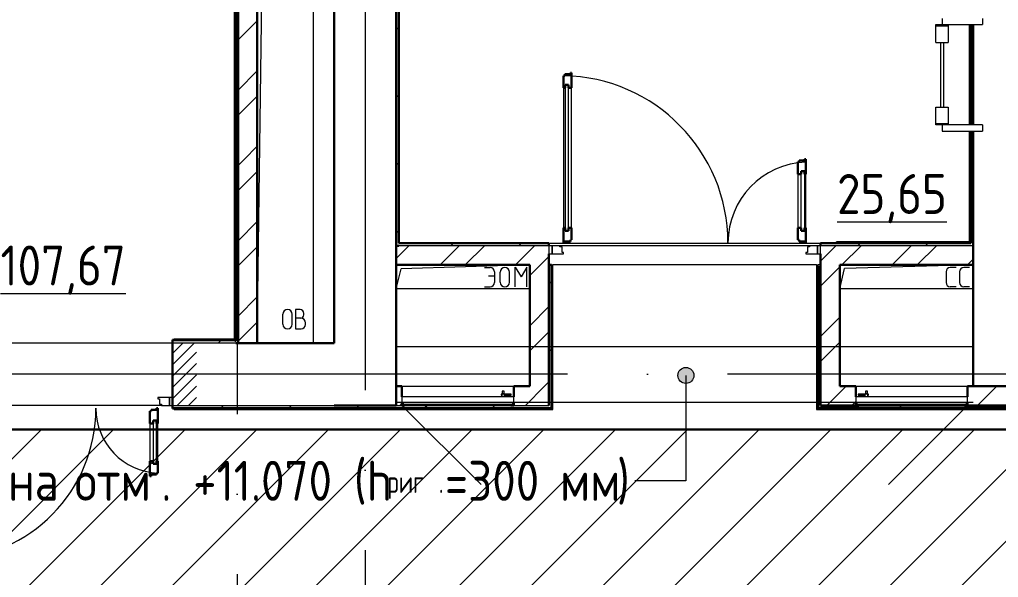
# Model space of a CAD drawing. Header units: millimetres. Extents: x -259809 to 472825, y -397243 to 31861.
# Drawn here: x 285609 to 291734, y -363124 to -359632 of the extents above; entities that cross this region are included whole.
import ezdxf

# ---------------------------------------------------------------- set-up
doc = ezdxf.new("R2010")
doc.units = ezdxf.units.MM
for name, pattern in [('ADSK_Линия сетки', [25, 20, -2.5, 0, -2.5]), ('ADSK_Сверху', [450, 300, -150]), ('ADSK_Штриховая_ш2 п1_5', [4.5, 3, -1.5])]:
    doc.linetypes.add(name, pattern=pattern)
for name, color, linetype, lineweight in [('Аннотация', 252, 'Continuous', 18), ('Двери', 252, 'Continuous', 9), ('Линии', 7, 'Continuous', 9), ('лс', 5, 'Continuous', 30), ('Марки помещений', 252, 'Continuous', 20), ('Оборудование', 8, 'Continuous', 18), ('Ограждение', 252, 'Continuous', 9), ('Оси', 252, 'Continuous', 9), ('Перекрытие', 252, 'Continuous', 18), ('Стены внутренние', 252, 'Continuous', 18), ('Стены наружные', 252, 'Continuous', 18), ('Стены штриховка', 7, 'Continuous', 9)]:
    doc.layers.add(name, color=color, linetype=linetype, lineweight=lineweight)
doc.layers.add('Двери открывание', color=7, linetype='Continuous', lineweight=9, true_color=0xc0c0c0)
doc.styles.add('GOST Common_2', font='', dxfattribs={"width": 0.9, "height": 250})
doc.styles.add('GOST Common_3', font='', dxfattribs={"height": 3.5})
doc.styles.get('GOST Common_2').set_extended_font_data('GOST type B')
doc.styles.get('GOST Common_3').set_extended_font_data('GOST 2.304 type A')

# ---------------------------------------------------------------- blocks, each defined once
blk = doc.blocks.new('3 этаж')
at = {"layer": 'Аннотация', "lineweight": 9, "true_color": 0x636466}
h = blk.add_hatch(color=251, dxfattribs=at)
edge = h.paths.add_edge_path()
edge.add_arc((289778.2, -9170.2), 50, 0, 360)
at = {"color": 251, "lineweight": 18, "true_color": 0x636466}
for p, q in [((287446.4, -3298.4), (287446.4, -8968.4)), ((287096.4, -8968.4), (287170.8, -3365.7)), ((287966.4, -8628.4), (287996, -8503.4)), ((288801.4, -8478.4), (287996, -8503.4)), ((288517.4, -8495.7), (288553.9, -8495.7)), ((288710.4, -8493.1), (288746.9, -8553.1)), ((288710.4, -8615.7), (288710.4, -8493.1)), ((288783.4, -8493.1), (288746.9, -8553.1)), ((288783.4, -8615.7), (288783.4, -8493.1)), ((290741.4, -8628.4), (290770.3, -8501.3)), ((291576.4, -8478.4), (290770.3, -8501.3)), ((291468.9, -8495.7), (291432.4, -8495.7)), ((291553.9, -8495.7), (291517.4, -8495.7)), ((288543.4, -8547.9), (288580, -8547.9)), ((288580, -8521.8), (288580, -8589.6)), ((288616.5, -8587), (288616.5, -8524.4)), ((288673.9, -8587), (288673.9, -8524.4)), ((291406.3, -8521.8), (291406.3, -8589.6)), ((291491.3, -8521.8), (291491.3, -8589.6)), ((288801.4, -8628.4), (287966.4, -8628.4)), ((288517.4, -8615.7), (288553.9, -8615.7)), ((291576.4, -8628.4), (290741.4, -8628.4)), ((291468.9, -8615.7), (291432.4, -8615.7)), ((291553.9, -8615.7), (291517.4, -8615.7)), ((287364.6, -8758.6), (287334.6, -8758.6)), ((287334.6, -8758.6), (287334.6, -8878.6)), ((287257, -8849.9), (287257, -8787.3)), ((287314.4, -8849.9), (287314.4, -8787.3)), ((287367.9, -8812), (287334.6, -8812)), ((287387.9, -8792), (287387.9, -8782)), ((287334.6, -8878.6), (287371.2, -8878.6)), ((287397.9, -8852), (287397.9, -8842))]:
    blk.add_line(p, q, dxfattribs=at)
for centre, radius, start, end in [((288553.9, -8521.8), 26.1, 0, 90), ((288645.2, -8524.4), 28.7, 0, 180), ((291432.4, -8521.8), 26.1, 90, 180), ((291517.4, -8521.8), 26.1, 90, 180), ((288553.9, -8589.6), 26.1, 270, 0), ((288645.2, -8587), 28.7, 180, 0), ((291432.4, -8589.6), 26.1, 180, 270), ((291517.4, -8589.6), 26.1, 180, 270), ((287285.7, -8787.3), 28.7, 0, 180), ((287364.6, -8782), 23.3, 0, 90), ((287367.9, -8792), 20, 270, 0), ((287367.9, -8842), 30, 0, 90), ((287285.7, -8849.9), 28.7, 180, 0), ((287371.2, -8852), 26.7, 270, 0)]:
    blk.add_arc(centre, radius, start, end, dxfattribs=at)
at = {"layer": 'Аннотация', "color": 251, "lineweight": 9, "true_color": 0x636466}
for p, q in [((289778.2, -9170.2), (289778.2, -9830.1)), ((289465.4, -9830.1), (289459.1, -9830.1)), ((289778.2, -9830.1), (289465.4, -9830.1))]:
    blk.add_line(p, q, dxfattribs=at)
blk.add_circle((289778.2, -9170.2), 50, dxfattribs=at)
at = {"layer": 'Двери', "color": 251, "lineweight": 30, "true_color": 0x636466}
for p, q in [((289055.4, -7285.4), (289021.4, -7285.4)), ((289021.4, -7285.4), (289021.4, -7294.4)), ((289063.4, -7276.4), (289055.4, -7276.4)), ((289055.4, -7276.4), (289055.4, -7285.4)), ((289063.4, -7370.4), (289063.4, -7276.4)), ((289021.4, -7294.4), (289013.4, -7294.4)), ((289013.4, -7294.4), (289013.4, -7370.4)), ((289022.4, -7370.4), (289013.4, -7370.4)), ((289022.4, -7352.4), (289022.4, -7370.4)), ((289043.4, -7352.4), (289022.4, -7352.4)), ((289043.4, -7370.4), (289043.4, -7352.4)), ((289063.4, -7370.4), (289043.4, -7370.4)), ((290487.4, -7834.4), (290479.4, -7834.4)), ((290479.4, -7834.4), (290479.4, -7910.4)), ((290521.4, -7825.4), (290487.4, -7825.4)), ((290487.4, -7825.4), (290487.4, -7834.4)), ((290529.4, -7816.4), (290521.4, -7816.4)), ((290521.4, -7816.4), (290521.4, -7825.4)), ((290529.4, -7910.4), (290529.4, -7816.4)), ((290499.4, -7910.4), (290499.4, -7892.4)), ((290499.4, -7892.4), (290520.4, -7892.4)), ((290520.4, -7892.4), (290520.4, -7910.4)), ((290479.4, -7910.4), (290499.4, -7910.4)), ((290520.4, -7910.4), (290529.4, -7910.4)), ((289013.4, -8246.4), (289013.4, -8340.4)), ((289022.4, -8246.4), (289013.4, -8246.4)), ((289022.4, -8264.4), (289022.4, -8246.4)), ((289043.4, -8264.4), (289022.4, -8264.4)), ((289043.4, -8246.4), (289043.4, -8264.4)), ((289063.4, -8246.4), (289043.4, -8246.4)), ((289063.4, -8322.4), (289063.4, -8246.4)), ((290479.4, -8246.4), (290479.4, -8322.4)), ((290479.4, -8246.4), (290499.4, -8246.4)), ((290499.4, -8246.4), (290499.4, -8264.4)), ((290499.4, -8264.4), (290520.4, -8264.4)), ((290520.4, -8246.4), (290529.4, -8246.4)), ((290520.4, -8264.4), (290520.4, -8246.4)), ((290529.4, -8340.4), (290529.4, -8246.4)), ((289055.4, -8331.4), (289055.4, -8322.4)), ((289055.4, -8322.4), (289063.4, -8322.4)), ((290479.4, -8322.4), (290487.4, -8322.4)), ((290487.4, -8322.4), (290487.4, -8331.4)), ((289013.4, -8340.4), (289021.4, -8340.4)), ((289021.4, -8340.4), (289021.4, -8331.4)), ((289021.4, -8331.4), (289055.4, -8331.4)), ((290487.4, -8331.4), (290521.4, -8331.4)), ((290521.4, -8331.4), (290521.4, -8340.4)), ((290521.4, -8340.4), (290529.4, -8340.4)), ((286432.4, -9394.4), (286424.4, -9394.4)), ((286424.4, -9394.4), (286424.4, -9470.4)), ((286432.4, -9385.4), (286432.4, -9394.4)), ((286466.4, -9385.4), (286432.4, -9385.4)), ((286474.4, -9376.4), (286466.4, -9376.4)), ((286466.4, -9376.4), (286466.4, -9385.4)), ((286474.4, -9470.4), (286474.4, -9376.4)), ((286424.4, -9470.4), (286444.4, -9470.4)), ((286444.4, -9470.4), (286444.4, -9452.4)), ((286444.4, -9452.4), (286465.4, -9452.4)), ((286465.4, -9452.4), (286465.4, -9470.4)), ((286465.4, -9470.4), (286474.4, -9470.4)), ((286424.4, -9706.4), (286424.4, -9800.4)), ((286424.4, -9706.4), (286444.4, -9706.4)), ((286444.4, -9706.4), (286444.4, -9724.4)), ((286444.4, -9724.4), (286465.4, -9724.4)), ((286465.4, -9706.4), (286474.4, -9706.4)), ((286465.4, -9724.4), (286465.4, -9706.4)), ((286474.4, -9782.4), (286474.4, -9706.4)), ((286432.4, -9800.4), (286432.4, -9791.4)), ((286432.4, -9791.4), (286466.4, -9791.4)), ((286466.4, -9791.4), (286466.4, -9782.4)), ((286466.4, -9782.4), (286474.4, -9782.4)), ((286424.4, -9800.4), (286432.4, -9800.4))]:
    blk.add_line(p, q, dxfattribs=at)
at = {"layer": 'Двери', "color": 251, "true_color": 0x636466}
for p, q in [((289013.4, -7370.4), (289013.4, -8246.4)), ((289022.4, -7352.4), (289022.4, -8264.4)), ((289043.4, -7352.4), (289022.4, -7352.4)), ((289043.4, -8264.4), (289043.4, -7352.4)), ((289063.4, -8246.4), (289063.4, -7370.4)), ((290499.4, -8264.4), (290499.4, -7892.4)), ((290499.4, -7892.4), (290520.4, -7892.4)), ((290520.4, -7892.4), (290520.4, -8264.4)), ((290479.4, -7910.4), (290479.4, -8246.4)), ((290529.4, -8246.4), (290529.4, -7910.4)), ((289022.4, -8264.4), (289043.4, -8264.4)), ((290520.4, -8264.4), (290499.4, -8264.4)), ((288921.4, -8358.4), (288921.4, -8408.4)), ((288941.4, -8358.4), (288921.4, -8358.4)), ((288941.4, -8408.4), (288941.4, -8358.4)), ((288990.4, -8358.4), (288941.4, -8358.4)), ((288941.4, -8358.4), (288941.4, -8408.4)), ((288990.4, -8366.4), (288990.4, -8358.4)), ((289004.4, -8366.4), (288990.4, -8366.4)), ((289004.4, -8400.4), (289004.4, -8366.4)), ((290552.4, -8366.4), (290538.4, -8366.4)), ((290538.4, -8366.4), (290538.4, -8400.4)), ((290552.4, -8358.4), (290552.4, -8366.4)), ((290601.4, -8358.4), (290552.4, -8358.4)), ((290621.4, -8358.4), (290601.4, -8358.4)), ((290601.4, -8358.4), (290601.4, -8408.4)), ((290601.4, -8408.4), (290601.4, -8358.4)), ((290621.4, -8408.4), (290621.4, -8358.4)), ((288921.4, -8408.4), (288941.4, -8408.4)), ((288941.4, -8408.4), (289013.4, -8408.4)), ((289013.4, -8400.4), (289004.4, -8400.4)), ((289013.4, -8408.4), (289013.4, -8400.4)), ((290538.4, -8400.4), (290529.4, -8400.4)), ((290529.4, -8400.4), (290529.4, -8408.4)), ((290529.4, -8408.4), (290601.4, -8408.4)), ((290601.4, -8408.4), (290621.4, -8408.4)), ((286546.4, -9308.4), (286474.4, -9308.4)), ((286474.4, -9308.4), (286474.4, -9316.4)), ((286566.4, -9308.4), (286546.4, -9308.4)), ((286546.4, -9308.4), (286546.4, -9358.4)), ((286546.4, -9358.4), (286546.4, -9308.4)), ((286566.4, -9358.4), (286566.4, -9308.4)), ((286474.4, -9316.4), (286483.4, -9316.4)), ((286483.4, -9316.4), (286483.4, -9350.4)), ((286483.4, -9350.4), (286497.4, -9350.4)), ((286497.4, -9350.4), (286497.4, -9358.4)), ((286497.4, -9358.4), (286546.4, -9358.4)), ((286546.4, -9358.4), (286566.4, -9358.4)), ((286424.4, -9470.4), (286424.4, -9706.4)), ((286444.4, -9452.4), (286444.4, -9724.4)), ((286465.4, -9452.4), (286444.4, -9452.4)), ((286465.4, -9724.4), (286465.4, -9452.4)), ((286474.4, -9706.4), (286474.4, -9470.4)), ((286444.4, -9724.4), (286465.4, -9724.4))]:
    blk.add_line(p, q, dxfattribs=at)
at = {"layer": 'Двери', "color": 251, "linetype": 'Continuous', "lineweight": 18, "true_color": 0x636466}
for p, q in [((286702, -8968.4), (286566.4, -9104.1)), ((286631.3, -8968.4), (286566.4, -9033.4)), ((286716.4, -9024.8), (286566.4, -9174.8)), ((286716.4, -9095.6), (286566.4, -9245.6)), ((286716.4, -9166.3), (286566.4, -9316.3)), ((286716.4, -9237), (286594.9, -9358.4)), ((286716.4, -9307.7), (286665.6, -9358.4))]:
    blk.add_line(p, q, dxfattribs=at)
at = {"layer": 'Двери', "color": 251, "linetype": 'ADSK_Штриховая_ш2 п1_5', "true_color": 0x636466}
for p, q in [((286716.4, -8968.4), (286566.4, -8968.4)), ((286566.4, -8968.4), (286566.4, -9358.4)), ((286566.4, -9358.4), (286716.4, -9358.4))]:
    blk.add_line(p, q, dxfattribs=at)
at = {"layer": 'Двери открывание', "color": 251, "true_color": 0x636466}
for centre, radius, start, end in [((288995.4, -8340.4), 1046, 0, 89.01398), ((290547.4, -8340.4), 506, 92.03862, 180), ((285140.4, -9376.4), 946, 271.09026, 0), ((286492.4, -9376.4), 406, 180, 267.45896)]:
    blk.add_arc(centre, radius, start, end, dxfattribs=at)
at = {"layer": 'Линии', "color": 251, "linetype": 'ADSK_Сверху', "ltscale": 200, "true_color": 0x636466}
for p, q in [((287966.4, -8988.4), (291576.4, -8988.4)), ((287966.4, -9338.4), (291576.4, -9338.4))]:
    blk.add_line(p, q, dxfattribs=at)
at = {"layer": 'Оборудование', "color": 251, "true_color": 0x636466}
for p, q in [((291343.3, -6984.3), (291343.3, -6974.3)), ((291343.3, -6974.3), (291419.5, -6974.3)), ((291381.4, -6936.2), (291381.4, -6974.3)), ((291419.5, -6974.3), (291634.1, -6974.3)), ((291419.5, -6974.3), (291419.5, -6984.3)), ((291634.1, -6936.2), (291634.1, -6974.3)), ((291343.3, -7085.9), (291343.3, -6984.3)), ((291419.5, -6984.3), (291343.3, -6984.3)), ((291419.5, -6984.3), (291419.5, -7085.9)), ((291343.3, -7085.9), (291419.5, -7085.9)), ((291371.4, -7085.9), (291371.4, -7490.9)), ((291391.4, -7490.9), (291391.4, -7085.9)), ((291343.3, -7592.5), (291343.3, -7490.9)), ((291343.3, -7490.9), (291419.5, -7490.9)), ((291419.5, -7490.9), (291419.5, -7592.5)), ((291343.3, -7602.5), (291343.3, -7592.5)), ((291343.3, -7592.5), (291419.5, -7592.5)), ((291419.5, -7592.5), (291419.5, -7602.5)), ((291419.5, -7602.5), (291343.3, -7602.5)), ((291381.4, -7602.5), (291381.4, -7640.6)), ((291381.4, -7640.6), (291634.1, -7640.6)), ((291634.1, -7602.5), (291419.5, -7602.5)), ((291634.1, -7602.5), (291634.1, -7640.6)), ((288001.4, -9303.4), (288001.4, -9339.8)), ((288701.4, -9303.4), (288001.4, -9303.4)), ((288630, -9288.1), (288621.8, -9288.1)), ((288621.8, -9288.1), (288621.8, -9293.1)), ((288621.8, -9293.1), (288630, -9293.1)), ((288625.2, -9287.5), (288625.2, -9303.4)), ((288644.5, -9287.5), (288625.2, -9287.5)), ((288628.7, -9285.6), (288626.8, -9287.5)), ((288628.7, -9268.1), (288628.7, -9285.6)), ((288641, -9268.1), (288628.7, -9268.1)), ((288641, -9285.6), (288628.7, -9285.6)), ((288685.5, -9288.1), (288639.7, -9288.1)), ((288639.7, -9293.1), (288685.5, -9293.1)), ((288641, -9285.6), (288641, -9268.1)), ((288642.9, -9287.5), (288641, -9285.6)), ((288644.5, -9303.4), (288644.5, -9287.5)), ((288685.5, -9293.1), (288685.5, -9288.1)), ((288701.4, -9339.8), (288701.4, -9303.4)), ((290841.4, -9303.4), (290841.4, -9339.8)), ((291541.4, -9303.4), (290841.4, -9303.4)), ((290857.2, -9288.1), (290857.2, -9293.1)), ((290903, -9288.1), (290857.2, -9288.1)), ((290857.2, -9293.1), (290903, -9293.1)), ((290898.2, -9287.5), (290898.2, -9303.4)), ((290917.5, -9287.5), (290898.2, -9287.5)), ((290901.7, -9285.6), (290899.8, -9287.5)), ((290901.7, -9268.1), (290901.7, -9285.6)), ((290914, -9268.1), (290901.7, -9268.1)), ((290914, -9285.6), (290901.7, -9285.6)), ((290920.9, -9288.1), (290912.7, -9288.1)), ((290912.7, -9293.1), (290920.9, -9293.1)), ((290914, -9285.6), (290914, -9268.1)), ((290915.9, -9287.5), (290914, -9285.6)), ((290917.5, -9303.4), (290917.5, -9287.5)), ((290920.9, -9293.1), (290920.9, -9288.1)), ((291541.4, -9339.8), (291541.4, -9303.4)), ((288001.4, -9358.4), (288496.3, -9853.4)), ((288002.3, -9340.7), (288700.4, -9340.7)), ((288008.4, -9340.7), (288008.4, -9350.5)), ((288009.3, -9351.4), (288693.4, -9351.4)), ((288020.4, -9353), (288020.4, -9358.4)), ((288020.4, -9358.4), (288682.4, -9358.4)), ((288682.4, -9358.4), (288682.4, -9353)), ((288694.4, -9350.5), (288694.4, -9340.7)), ((290842.3, -9340.7), (291540.4, -9340.7)), ((290848.4, -9340.7), (290848.4, -9350.5)), ((290849.3, -9351.4), (291533.4, -9351.4)), ((290860.4, -9353), (290860.4, -9358.4)), ((290860.4, -9358.4), (291522.4, -9358.4)), ((291541.4, -9358.4), (291046.4, -9853.4)), ((291522.4, -9358.4), (291522.4, -9353)), ((291534.4, -9350.5), (291534.4, -9340.7))]:
    blk.add_line(p, q, dxfattribs=at)
for points, knots in [([(288001.4, -9339.8), (288001.4, -9339.9), (288001.4, -9340.1), (288001.5, -9340.3), (288001.6, -9340.5), (288001.8, -9340.6), (288001.9, -9340.7), (288002.1, -9340.7), (288002.2, -9340.7), (288002.3, -9340.7)], [-1, -1, -1, -1, -0.833333, -0.666667, -0.5, -0.333333, -0.25, -0.166667, 0, 0, 0, 0]), ([(288008.4, -9350.5), (288008.4, -9350.6), (288008.4, -9350.7), (288008.5, -9351), (288008.6, -9351.1), (288008.7, -9351.2), (288008.8, -9351.3), (288008.9, -9351.4), (288009.1, -9351.4), (288009.2, -9351.4), (288009.3, -9351.4)], [-1, -1, -1, -1, -0.833333, -0.666667, -0.541667, -0.416667, -0.333333, -0.25, -0.166667, 0, 0, 0, 0]), ([(288018.8, -9351.4), (288019, -9351.4), (288019.2, -9351.5), (288019.4, -9351.6), (288019.6, -9351.6), (288019.8, -9351.8), (288019.9, -9351.9), (288020, -9352), (288020.2, -9352.2), (288020.2, -9352.4), (288020.3, -9352.6), (288020.4, -9352.8), (288020.4, -9353)], [-1, -1, -1, -1, -0.833333, -0.75, -0.666667, -0.583333, -0.5, -0.416667, -0.333333, -0.25, -0.166667, 0, 0, 0, 0]), ([(288682.4, -9353), (288682.4, -9352.8), (288682.4, -9352.6), (288682.5, -9352.4), (288682.6, -9352.2), (288682.7, -9352), (288682.8, -9351.9), (288683, -9351.8), (288683.1, -9351.6), (288683.3, -9351.6), (288683.6, -9351.5), (288683.8, -9351.4), (288683.9, -9351.4)], [0, 0, 0, 0, 0.166667, 0.25, 0.333333, 0.416667, 0.5, 0.583333, 0.666667, 0.75, 0.833333, 1, 1, 1, 1]), ([(288693.4, -9351.4), (288693.5, -9351.4), (288693.6, -9351.4), (288693.8, -9351.4), (288693.9, -9351.3), (288694, -9351.2), (288694.1, -9351.1), (288694.2, -9351), (288694.3, -9350.7), (288694.4, -9350.6), (288694.4, -9350.5)], [0, 0, 0, 0, 0.166667, 0.25, 0.333333, 0.416667, 0.541667, 0.666667, 0.833333, 1, 1, 1, 1]), ([(288700.4, -9340.7), (288700.5, -9340.7), (288700.6, -9340.7), (288700.8, -9340.7), (288700.9, -9340.6), (288701.1, -9340.5), (288701.2, -9340.3), (288701.3, -9340.1), (288701.4, -9339.9), (288701.4, -9339.8)], [0, 0, 0, 0, 0.166667, 0.25, 0.333333, 0.5, 0.666667, 0.833333, 1, 1, 1, 1]), ([(290841.4, -9339.8), (290841.4, -9339.9), (290841.4, -9340.1), (290841.5, -9340.3), (290841.6, -9340.4), (290841.7, -9340.6), (290841.9, -9340.7), (290842.1, -9340.7), (290842.2, -9340.7), (290842.3, -9340.7)], [0, 0, 0, 0, 0.166667, 0.333333, 0.458333, 0.583333, 0.708333, 0.833333, 1, 1, 1, 1]), ([(290848.4, -9350.5), (290848.4, -9350.6), (290848.4, -9350.7), (290848.5, -9351), (290848.6, -9351.1), (290848.7, -9351.2), (290848.8, -9351.3), (290848.9, -9351.4), (290849.1, -9351.4), (290849.2, -9351.4), (290849.3, -9351.4)], [0, 0, 0, 0, 0.166667, 0.333333, 0.458333, 0.583333, 0.666667, 0.75, 0.833333, 1, 1, 1, 1]), ([(290858.8, -9351.4), (290859, -9351.4), (290859.2, -9351.5), (290859.4, -9351.6), (290859.6, -9351.6), (290859.8, -9351.8), (290859.9, -9351.9), (290860, -9352), (290860.2, -9352.2), (290860.2, -9352.4), (290860.3, -9352.6), (290860.4, -9352.8), (290860.4, -9353)], [0, 0, 0, 0, 0.166667, 0.25, 0.333333, 0.416667, 0.5, 0.583333, 0.666667, 0.75, 0.833333, 1, 1, 1, 1]), ([(291522.4, -9353), (291522.4, -9352.8), (291522.4, -9352.6), (291522.5, -9352.4), (291522.6, -9352.2), (291522.7, -9352), (291522.8, -9351.9), (291523, -9351.8), (291523.1, -9351.6), (291523.3, -9351.6), (291523.6, -9351.5), (291523.8, -9351.4), (291523.9, -9351.4)], [-1, -1, -1, -1, -0.833333, -0.75, -0.666667, -0.583333, -0.5, -0.416667, -0.333333, -0.25, -0.166667, 0, 0, 0, 0]), ([(291533.4, -9351.4), (291533.5, -9351.4), (291533.6, -9351.4), (291533.8, -9351.4), (291533.9, -9351.3), (291534, -9351.2), (291534.1, -9351.1), (291534.2, -9351), (291534.3, -9350.7), (291534.4, -9350.6), (291534.4, -9350.5)], [-1, -1, -1, -1, -0.833333, -0.75, -0.666667, -0.583333, -0.458333, -0.333333, -0.166667, 0, 0, 0, 0]), ([(291540.4, -9340.7), (291540.5, -9340.7), (291540.6, -9340.7), (291540.8, -9340.7), (291541, -9340.6), (291541.1, -9340.4), (291541.3, -9340.3), (291541.3, -9340.1), (291541.4, -9339.9), (291541.4, -9339.8)], [-1, -1, -1, -1, -0.833333, -0.75, -0.583333, -0.458333, -0.333333, -0.166667, 0, 0, 0, 0])]:
    blk.add_open_spline(points, degree=3, knots=knots, dxfattribs=at)
at = {"layer": 'Ограждение', "color": 251, "true_color": 0x636466}
for p, q in [((286951.4, -3163.4), (286951.4, -8943.4)), ((291551.4, -6974.3), (291551.4, -7602.7)), ((291551.4, -7640.6), (291551.4, -8333.4)), ((290721.4, -8343.4), (290721.4, -8333.4)), ((291551.4, -8333.4), (290721.4, -8333.4)), ((291551.4, -8333.4), (291561.4, -8343.4)), ((288936.4, -8478.4), (288946.4, -8478.4)), ((288946.4, -9383.4), (288946.4, -8478.4)), ((290596.4, -8478.4), (290606.4, -8478.4)), ((290596.4, -8478.4), (290596.4, -9383.4)), ((290606.4, -8493.4), (290606.4, -8478.4)), ((286576.4, -8948.4), (286576.4, -8943.4)), ((286951.4, -8943.4), (286576.4, -8943.4)), ((286951.4, -8943.4), (286956.4, -8948.4)), ((286576.4, -9383.4), (286576.4, -9378.4)), ((286576.4, -9383.4), (288946.4, -9383.4)), ((288946.4, -9383.4), (288941.4, -9378.4)), ((290596.4, -9383.4), (290601.4, -9378.4)), ((290596.4, -9383.4), (292737.8, -9383.4))]:
    blk.add_line(p, q, dxfattribs=at)
at = {"layer": 'Ограждение', "color": 251, "linetype": 'Continuous', "true_color": 0x636466}
for p, q in [((291551.4, -7123.7), (291561.4, -7123.7)), ((291551.4, -7723.7), (291561.4, -7723.7)), ((291551.4, -8323.7), (291561.4, -8323.7)), ((291307.3, -8343.4), (291307.3, -8333.4))]:
    blk.add_line(p, q, dxfattribs=at)
at = {"layer": 'Оси', "color": 251, "linetype": 'ADSK_Линия сетки', "ltscale": 200, "true_color": 0x636466}
for p, q in [((286971.4, 34587.2), (286971.4, -30119.6)), ((287771.4, -263.4), (287771.4, -31389.6)), ((314038.7, -9163.4), (237099.1, -9163.4))]:
    blk.add_line(p, q, dxfattribs=at)
at = {"layer": 'Перекрытие', "color": 251, "true_color": 0x636466}
for p, q in [((287446.4, -3298.4), (287446.4, -8968.4)), ((288801.4, -8628.4), (287966.4, -8628.4)), ((291576.4, -8628.4), (290741.4, -8628.4))]:
    blk.add_line(p, q, dxfattribs=at)
at = {"layer": 'Стены внутренние', "color": 251, "lineweight": 30, "true_color": 0x636466}
for p, q in [((287576.4, -3298.4), (287576.4, -8968.4)), ((291576.4, -6974.3), (291576.4, -7602.7)), ((287966.4, -9358.4), (287966.4, -8478.4)), ((291576.4, -8478.4), (291576.4, -9238.4)), ((286566.4, -8968.4), (286566.4, -9358.4)), ((286976.4, -8968.4), (286961.4, -8968.4)), ((287576.4, -8968.4), (287096.4, -8968.4)), ((291576.4, -9238.4), (291966.4, -9238.4))]:
    blk.add_line(p, q, dxfattribs=at)
at = {"layer": 'Стены внутренние', "color": 251, "true_color": 0x636466}
for p, q in [((286961.4, -8968.4), (281736.4, -8968.4)), ((286497.4, -9358.4), (285135.4, -9358.4)), ((286566.4, -9358.4), (287576.4, -9358.4))]:
    blk.add_line(p, q, dxfattribs=at)
at = {"layer": 'Стены наружные', "color": 251, "lineweight": 30, "true_color": 0x636466}
for p, q in [((287966.4, -8478.4), (287966.4, -1163.4)), ((287981.4, -8343.4), (287981.4, -1178.4)), ((286956.4, -3158.4), (286956.4, -8948.4)), ((286961.4, -3163.4), (286961.4, -8953.4)), ((286976.4, -3178.4), (286976.4, -8968.4)), ((287096.4, -8968.4), (287096.4, -3298.4)), ((291561.4, -7602.7), (291561.4, -6974.3)), ((291561.4, -8343.4), (291561.4, -7640.6)), ((291576.4, -8478.4), (291576.4, -7640.6)), ((287981.4, -8358.4), (287966.4, -8358.4)), ((288921.4, -8343.4), (287981.4, -8343.4)), ((288921.4, -8358.4), (288921.4, -8343.4)), ((291561.4, -8343.4), (290621.4, -8343.4)), ((290621.4, -8343.4), (290621.4, -8358.4)), ((288921.4, -8408.4), (288921.4, -9358.4)), ((290621.4, -9358.4), (290621.4, -8408.4)), ((287966.4, -8478.4), (288801.4, -8478.4)), ((288801.4, -8478.4), (288801.4, -9238.4)), ((288936.4, -8478.4), (288921.4, -8478.4)), ((288936.4, -8478.4), (288936.4, -9373.4)), ((288941.4, -8498.4), (288936.4, -8498.4)), ((288941.4, -9378.4), (288941.4, -8498.4)), ((290621.4, -8493.4), (290601.4, -8493.4)), ((290601.4, -8493.4), (290601.4, -9378.4)), ((290606.4, -8493.4), (290606.4, -9373.4)), ((290741.4, -8478.4), (291576.4, -8478.4)), ((290741.4, -9238.4), (290741.4, -8478.4)), ((286566.4, -8948.4), (286566.4, -8968.4)), ((286956.4, -8948.4), (286566.4, -8948.4)), ((286961.4, -8953.4), (286956.4, -8953.4)), ((286976.4, -8968.4), (287096.4, -8968.4)), ((288001.4, -9238.4), (287966.4, -9238.4)), ((287966.4, -9238.4), (287966.4, -9358.4)), ((288001.4, -9303.4), (288001.4, -9238.4)), ((288801.4, -9238.4), (288701.4, -9238.4)), ((288701.4, -9238.4), (288701.4, -9303.4)), ((290841.4, -9238.4), (290741.4, -9238.4)), ((290841.4, -9303.4), (290841.4, -9238.4)), ((291576.4, -9238.4), (291541.4, -9238.4)), ((291541.4, -9238.4), (291541.4, -9303.4)), ((286566.4, -9358.4), (286566.4, -9378.4)), ((287966.4, -9358.4), (287576.4, -9358.4)), ((288001.4, -9358.4), (288001.4, -9340.1)), ((288020.4, -9358.4), (288001.4, -9358.4)), ((288701.4, -9358.4), (288682.4, -9358.4)), ((288701.4, -9340.1), (288701.4, -9358.4)), ((290860.4, -9358.4), (290621.4, -9358.4)), ((290841.4, -9358.4), (290841.4, -9340.1)), ((292726.4, -9358.4), (291522.4, -9358.4)), ((291541.4, -9340.1), (291541.4, -9358.4)), ((286566.4, -9378.4), (288941.4, -9378.4)), ((290601.4, -9378.4), (293664.4, -9378.4)), ((290606.4, -9373.4), (294571.4, -9373.4))]:
    blk.add_line(p, q, dxfattribs=at)
at = {"layer": 'Стены наружные', "color": 251, "linetype": 'Continuous', "lineweight": 9, "true_color": 0x636466}
for p, q in [((286956.4, -6954.4), (286961.4, -6949.4)), ((286976.4, -7070.4), (287096.4, -6950.4)), ((286956.4, -7025.2), (286961.4, -7020.2)), ((287966.4, -7005.1), (287981.4, -6990.1)), ((286956.4, -7095.9), (286961.4, -7090.9)), ((286956.4, -7166.6), (286961.4, -7161.6)), ((286961.4, -7161.6), (286976.4, -7146.6)), ((291561.4, -7228.5), (291576.4, -7213.5)), ((286956.4, -7237.3), (286961.4, -7232.3)), ((286976.4, -7384.7), (287096.4, -7264.7)), ((286956.4, -7308), (286961.4, -7303)), ((286956.4, -7378.7), (286961.4, -7373.7)), ((286956.4, -7449.4), (286961.4, -7444.4)), ((286976.4, -7541.8), (287096.4, -7421.8)), ((287966.4, -7429.4), (287981.4, -7414.4)), ((286956.4, -7520.1), (286961.4, -7515.1)), ((286956.4, -7590.8), (286961.4, -7585.8)), ((286961.4, -7585.8), (286976.4, -7570.8)), ((291561.4, -7652.7), (291573.5, -7640.6)), ((286956.4, -7661.5), (286961.4, -7656.5)), ((286956.4, -7732.3), (286961.4, -7727.3)), ((287014.1, -7818.4), (287096.4, -7736.2)), ((286956.4, -7803), (286961.4, -7798)), ((286976.4, -7856.2), (287014.1, -7818.4)), ((287966.4, -7853.6), (287981.4, -7838.6)), ((286956.4, -7873.7), (286961.4, -7868.7)), ((286976.4, -8013.3), (287096.4, -7893.3)), ((286956.4, -7944.4), (286961.4, -7939.4)), ((286956.4, -8015.1), (286961.4, -8010.1)), ((286961.4, -8010.1), (286976.4, -7995.1)), ((286956.4, -8085.8), (286961.4, -8080.8)), ((291561.4, -8077), (291576.4, -8062)), ((286956.4, -8156.5), (286961.4, -8151.5)), ((286976.4, -8327.6), (287096.4, -8207.6)), ((286956.4, -8227.2), (286961.4, -8222.2)), ((287966.4, -8277.9), (287981.4, -8262.9)), ((286956.4, -8297.9), (286961.4, -8292.9)), ((286956.4, -8368.7), (286961.4, -8363.7)), ((286976.4, -8484.8), (287096.4, -8364.8)), ((287966.4, -8437.7), (288045.6, -8358.4)), ((288239.9, -8478.4), (288359.9, -8358.4)), ((288310.1, -8358.4), (288325.1, -8343.4)), ((288397.1, -8478.4), (288517.1, -8358.4)), ((288711.4, -8478.4), (288831.4, -8358.4)), ((288734.3, -8358.4), (288749.3, -8343.4)), ((290621.4, -8454.3), (290717.2, -8358.4)), ((290754.4, -8478.4), (290874.4, -8358.4)), ((290855.7, -8358.4), (290870.7, -8343.4)), ((291068.7, -8478.4), (291188.7, -8358.4)), ((291225.9, -8478.4), (291345.9, -8358.4)), ((291279.9, -8358.4), (291294.9, -8343.4)), ((286956.4, -8439.4), (286961.4, -8434.4)), ((286961.4, -8434.4), (286976.4, -8419.4)), ((288801.4, -8545.6), (288921.4, -8425.6)), ((291540.2, -8478.4), (291576.4, -8442.3)), ((286956.4, -8510.1), (286961.4, -8505.1)), ((288936.4, -8510), (288941.4, -8505)), ((290621.4, -8611.5), (290741.4, -8491.5)), ((290601.4, -8542), (290606.4, -8537)), ((286956.4, -8580.8), (286961.4, -8575.8)), ((288921.4, -8595.7), (288936.4, -8580.7)), ((288936.4, -8580.7), (288941.4, -8575.7)), ((290601.4, -8612.7), (290606.4, -8607.7)), ((290606.4, -8607.7), (290621.4, -8592.7)), ((286956.4, -8651.5), (286961.4, -8646.5)), ((286976.4, -8799.1), (287096.4, -8679.1)), ((288936.4, -8651.4), (288941.4, -8646.4)), ((290601.4, -8683.5), (290606.4, -8678.5)), ((286956.4, -8722.2), (286961.4, -8717.2)), ((288801.4, -8859.9), (288921.4, -8739.9)), ((288936.4, -8722.1), (288941.4, -8717.1)), ((290601.4, -8754.2), (290606.4, -8749.2)), ((286956.4, -8792.9), (286961.4, -8787.9)), ((288936.4, -8792.8), (288941.4, -8787.8)), ((290601.4, -8824.9), (290606.4, -8819.9)), ((290621.4, -8925.8), (290741.4, -8805.8)), ((286956.4, -8863.6), (286961.4, -8858.6)), ((286961.4, -8858.6), (286976.4, -8843.6)), ((286976.4, -8956.2), (287096.4, -8836.2)), ((288936.4, -8863.5), (288941.4, -8858.5)), ((286956.4, -8934.3), (286961.4, -8929.3)), ((288801.4, -9017.1), (288921.4, -8897.1)), ((288936.4, -8934.2), (288941.4, -8929.2)), ((290601.4, -8895.6), (290606.4, -8890.6)), ((286583.7, -8953.4), (286588.7, -8948.4)), ((286654.4, -8953.4), (286659.4, -8948.4)), ((286725.1, -8953.4), (286730.1, -8948.4)), ((286795.8, -8953.4), (286800.8, -8948.4)), ((286851.5, -8968.4), (286866.5, -8953.4)), ((286866.5, -8953.4), (286871.5, -8948.4)), ((286937.3, -8953.4), (286942.3, -8948.4)), ((288936.4, -9005), (288941.4, -9000)), ((290601.4, -8966.3), (290606.4, -8961.3)), ((290621.4, -9082.9), (290741.4, -8962.9)), ((288921.4, -9020), (288936.4, -9005)), ((290601.4, -9037), (290606.4, -9032)), ((290606.4, -9032), (290621.4, -9017)), ((288936.4, -9075.7), (288941.4, -9070.7)), ((290601.4, -9107.7), (290606.4, -9102.7)), ((288936.4, -9146.4), (288941.4, -9141.4)), ((290601.4, -9178.4), (290606.4, -9173.4)), ((288774.3, -9358.4), (288894.3, -9238.4)), ((288894.3, -9238.4), (288921.4, -9211.4)), ((288936.4, -9217.1), (288941.4, -9212.1)), ((290601.4, -9249.1), (290606.4, -9244.1)), ((290660.2, -9358.4), (290780.2, -9238.4)), ((291603.1, -9358.4), (291723.1, -9238.4)), ((288936.4, -9287.8), (288941.4, -9282.8)), ((286870.8, -9373.4), (286885.8, -9358.4)), ((287295.1, -9373.4), (287310.1, -9358.4)), ((287719.3, -9373.4), (287734.3, -9358.4)), ((287988.5, -9358.4), (288001.4, -9345.6)), ((288143.6, -9373.4), (288158.6, -9358.4)), ((288567.9, -9373.4), (288582.9, -9358.4)), ((288936.4, -9358.5), (288941.4, -9353.5)), ((290601.4, -9319.8), (290606.4, -9314.8)), ((290689.2, -9373.4), (290704.2, -9358.4)), ((290817.3, -9358.4), (290841.4, -9334.4)), ((291113.4, -9373.4), (291128.4, -9358.4)), ((291537.7, -9373.4), (291552.7, -9358.4)), ((286583, -9378.4), (286588, -9373.4)), ((286653.7, -9378.4), (286658.7, -9373.4)), ((286724.4, -9378.4), (286729.4, -9373.4)), ((286795.1, -9378.4), (286800.1, -9373.4)), ((286865.8, -9378.4), (286870.8, -9373.4)), ((286936.5, -9378.4), (286941.5, -9373.4)), ((287007.2, -9378.4), (287012.2, -9373.4)), ((287077.9, -9378.4), (287082.9, -9373.4)), ((287148.6, -9378.4), (287153.6, -9373.4)), ((287219.4, -9378.4), (287224.4, -9373.4)), ((287290.1, -9378.4), (287295.1, -9373.4)), ((287360.8, -9378.4), (287365.8, -9373.4)), ((287431.5, -9378.4), (287436.5, -9373.4)), ((287502.2, -9378.4), (287507.2, -9373.4)), ((287572.9, -9378.4), (287577.9, -9373.4)), ((287643.6, -9378.4), (287648.6, -9373.4)), ((287714.3, -9378.4), (287719.3, -9373.4)), ((287785, -9378.4), (287790, -9373.4)), ((287855.8, -9378.4), (287860.8, -9373.4)), ((287926.5, -9378.4), (287931.5, -9373.4)), ((287997.2, -9378.4), (288002.2, -9373.4)), ((288067.9, -9378.4), (288072.9, -9373.4)), ((288138.6, -9378.4), (288143.6, -9373.4)), ((288209.3, -9378.4), (288214.3, -9373.4)), ((288280, -9378.4), (288285, -9373.4)), ((288350.7, -9378.4), (288355.7, -9373.4)), ((288421.4, -9378.4), (288426.4, -9373.4)), ((288492.2, -9378.4), (288497.2, -9373.4)), ((288562.9, -9378.4), (288567.9, -9373.4)), ((288633.6, -9378.4), (288638.6, -9373.4)), ((288704.3, -9378.4), (288709.3, -9373.4)), ((288775, -9378.4), (288780, -9373.4)), ((288845.7, -9378.4), (288850.7, -9373.4)), ((288916.4, -9378.4), (288921.4, -9373.4)), ((290613.5, -9378.4), (290618.5, -9373.4)), ((290684.2, -9378.4), (290689.2, -9373.4)), ((290754.9, -9378.4), (290759.9, -9373.4)), ((290825.6, -9378.4), (290830.6, -9373.4)), ((290896.3, -9378.4), (290901.3, -9373.4)), ((290967, -9378.4), (290972, -9373.4)), ((291037.7, -9378.4), (291042.7, -9373.4)), ((291108.4, -9378.4), (291113.4, -9373.4)), ((291179.2, -9378.4), (291184.2, -9373.4)), ((291249.9, -9378.4), (291254.9, -9373.4)), ((291320.6, -9378.4), (291325.6, -9373.4)), ((291391.3, -9378.4), (291396.3, -9373.4)), ((291462, -9378.4), (291467, -9373.4)), ((291532.7, -9378.4), (291537.7, -9373.4)), ((291603.4, -9378.4), (291608.4, -9373.4)), ((291674.1, -9378.4), (291679.1, -9373.4))]:
    blk.add_line(p, q, dxfattribs=at)
at = {"layer": 'Стены наружные', "color": 251, "true_color": 0x636466}
for p, q in [((288921.4, -8343.4), (290621.4, -8343.4)), ((288990.4, -8358.4), (288990.4, -8358.4)), ((290552.4, -8358.4), (288990.4, -8358.4)), ((290596.4, -8478.4), (288946.4, -8478.4)), ((290621.4, -8478.4), (290606.4, -8478.4)), ((288001.4, -9238.4), (288701.4, -9238.4)), ((290841.4, -9238.4), (291541.4, -9238.4))]:
    blk.add_line(p, q, dxfattribs=at)
at = {"layer": 'Стены штриховка', "color": 251, "true_color": 0x636466}
for p, q in [((288921.4, -8358.4), (287981.4, -8358.4)), ((291576.4, -8358.4), (290621.4, -8358.4)), ((286956.4, -8953.4), (286566.4, -8953.4)), ((287966.4, -9358.4), (288001.4, -9358.4)), ((288701.4, -9358.4), (288921.4, -9358.4)), ((288936.4, -9373.4), (286566.4, -9373.4))]:
    blk.add_line(p, q, dxfattribs=at)
at = {"layer": 'Аннотация', "color": 251, "true_color": 0x636466, "width": 0.9}
for s, height, style, p in [('. +11.070 (h', 250, 'GOST Common_2', (286495.7, -9955.1)), ('=300', 250, 'GOST Common_2', (288269.8, -9955.1)), (')', 250, 'GOST Common_2', (289347.3, -9955.1)), ('на', 250, 'GOST Common_2', (285537.3, -9955.1)), ('отм', 250, 'GOST Common_2', (285954, -9955.1)), ('мм', 250, 'GOST Common_2', (288990.1, -9955.1)), ('риг', 138.75, 'GOST Common_3', (287910.7, -9905.9)), ('.', 138.8, 'GOST Common_3', (288232.1, -9905.9))]:
    blk.add_text(s, height=height, dxfattribs=dict(at, style=style)).set_placement(p)
at = {"layer": 'Марки помещений', "color": 251, "true_color": 0x636466, "style": 'GOST Common_2', "width": 0.9}
for s, p in [('%%U25,65', (290724, -8159.6)), ('%%U107,67', (285489.5, -8607.4))]:
    blk.add_text(s, height=250, dxfattribs=at).set_placement(p)

msp = doc.modelspace()

# ---------------------------------------------------------------- hatches: boundary and pattern name
at = {"layer": 'лс', "lineweight": 5, "true_color": 0x22346e}
h = msp.add_hatch(dxfattribs=at)
h.set_pattern_fill('ANSI31', color=159, scale=100)
h.set_pattern_definition([(45, (0, 56557.33), (-224.5064, 224.5064), [])])
h.paths.add_polyline_path([(280342.6, -363925.5), (305280.8, -363925.5), (305280.8, -362197.1), (270316.5, -362197.1), (270316.5, -364028.6), (272768.6, -364028.6), (272768.6, -370248.9), (280342.6, -370248.9)])
edge = h.paths.add_edge_path(flags=16)
edge.add_ellipse((271639, -362775.4), major_axis=(911.9, 0), ratio=0.29514, start_angle=0, end_angle=360)

# ---------------------------------------------------------------- linework, layer by layer
at = {"layer": 'лс', "color": 159, "lineweight": 30, "true_color": 0x22346e}
msp.add_lwpolyline([(270316.5, -364028.6), (270316.5, -362197.1), (305280.8, -362197.1), (305280.8, -363925.5), (280342.6, -363925.5), (280342.6, -370248.9), (272768.6, -370248.9), (272768.6, -364028.6)], close=True, dxfattribs=at)

# ---------------------------------------------------------------- block references
msp.add_blockref('3 этаж', (0, -352688.9))

doc.saveas('drawing.dxf')
